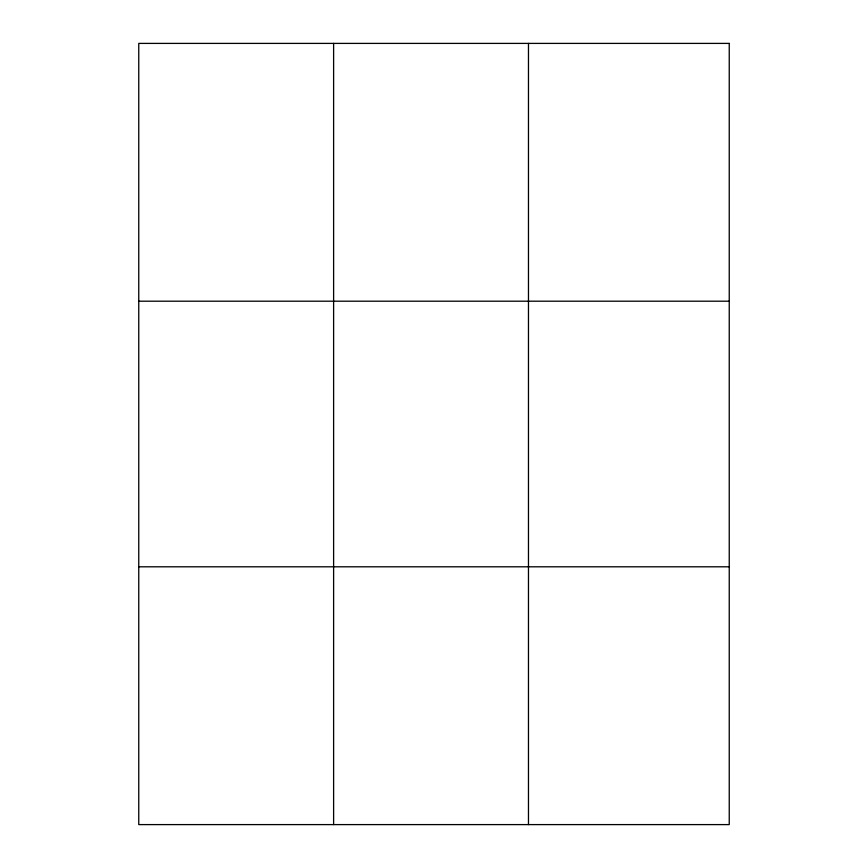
<?xml version="1.0" encoding="UTF-8"?>
<svg xmlns="http://www.w3.org/2000/svg" width="868" height="868" viewBox="0 0 868 868"><rect width="100%" height="100%" fill="white"/><g stroke="black" fill="none" stroke-linecap="round" stroke-linejoin="round"><path stroke-width="1.3" d="M333.616 43.4L333.616 824.6M528.471 43.4L528.471 824.6M138.761 301.196L729.239 301.196M138.761 566.804L729.239 566.804M729.239 43.4L729.239 824.6L138.761 824.6L138.761 43.4L729.239 43.4"/></g></svg>
